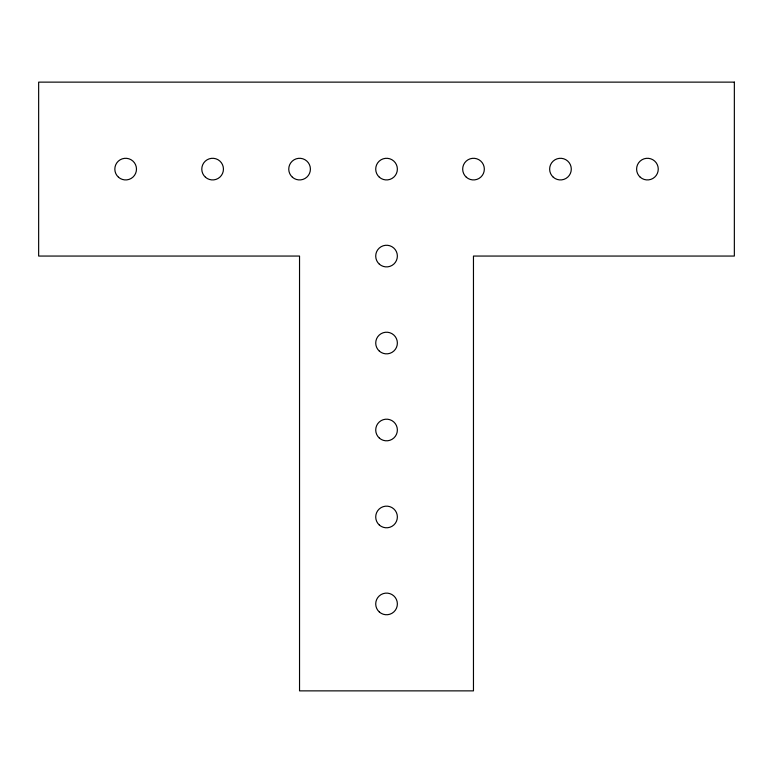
<?xml version="1.0" encoding="UTF-8"?>
<svg xmlns="http://www.w3.org/2000/svg" width="773" height="773" viewBox="0 0 773 773"><rect width="100%" height="100%" fill="white"/><g stroke="black" fill="none" stroke-linecap="round" stroke-linejoin="round"><path stroke-width="1.16" d="M734.35 82.131L38.65 82.131L38.65 256.056L299.538 256.056L299.538 690.869L473.463 690.869L473.463 256.056L734.35 256.056L734.35 82.131M640.247 177.21A10.822 10.822 0 0 0 658.036 171.287A10.822 10.822 0 0 0 644.006 158.842A10.822 10.822 0 0 0 640.247 177.21M553.284 177.21A10.822 10.822 0 0 0 571.073 171.287A10.822 10.822 0 0 0 557.053 158.842A10.822 10.822 0 0 0 553.284 177.21M466.322 177.21A10.822 10.822 0 0 0 484.111 171.287A10.822 10.822 0 0 0 470.081 158.842A10.822 10.822 0 0 0 466.322 177.21M379.359 612.023A10.822 10.822 0 0 0 397.148 606.1A10.822 10.822 0 0 0 383.128 593.654A10.822 10.822 0 0 0 379.359 612.023M379.359 525.06A10.822 10.822 0 0 0 397.148 519.137A10.822 10.822 0 0 0 383.128 506.692A10.822 10.822 0 0 0 379.359 525.06M379.369 438.098A10.822 10.822 0 0 0 397.148 432.175A10.822 10.822 0 0 0 383.128 419.729A10.822 10.822 0 0 0 379.369 438.098M379.369 351.135A10.822 10.822 0 0 0 397.148 345.212A10.822 10.822 0 0 0 383.128 332.767A10.822 10.822 0 0 0 379.369 351.135M379.359 264.173A10.822 10.822 0 0 0 397.148 258.25A10.822 10.822 0 0 0 383.128 245.804A10.822 10.822 0 0 0 379.359 264.173M379.359 177.21A10.822 10.822 0 0 0 397.148 171.287A10.822 10.822 0 0 0 383.128 158.842A10.822 10.822 0 0 0 379.359 177.21M292.397 177.21A10.822 10.822 0 0 0 310.186 171.287A10.822 10.822 0 0 0 296.165 158.842A10.822 10.822 0 0 0 292.397 177.21M205.434 177.21A10.822 10.822 0 0 0 223.223 171.287A10.822 10.822 0 0 0 209.193 158.842A10.822 10.822 0 0 0 205.434 177.21M118.472 177.21A10.822 10.822 0 0 0 136.261 171.287A10.822 10.822 0 0 0 122.24 158.842A10.822 10.822 0 0 0 118.472 177.21"/></g></svg>
